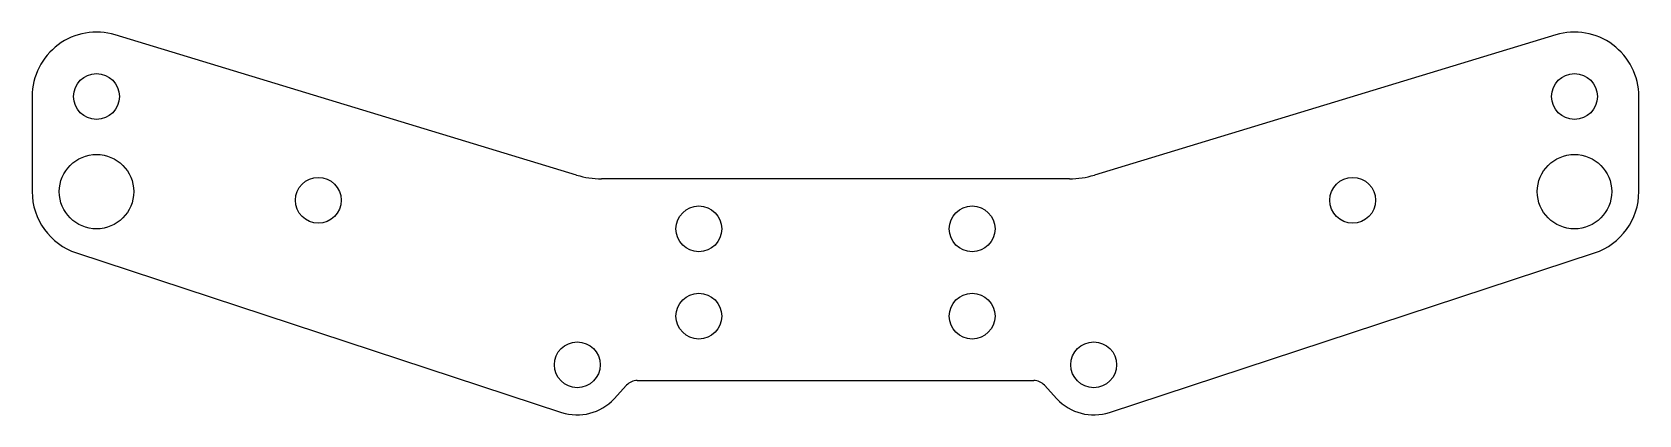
# Model space of a CAD drawing. Header units: millimetres. Extents: x -56 to 56, y 16 to 42.
import ezdxf

# ---------------------------------------------------------------- set-up
doc = ezdxf.new("R2010")
doc.units = ezdxf.units.MM
doc.layers.add('HOLE_THROUGH', color=1, linetype='Continuous')
doc.layers.add('OUTLINE', color=7, linetype='Continuous')

msp = doc.modelspace()

# ---------------------------------------------------------------- linework, layer by layer
at = {"layer": 'HOLE_THROUGH'}
for centre, radius in [((-51.65, 37.85), 1.6), ((51.65, 37.85), 1.6), ((-51.65, 31.2), 2.6), ((51.65, 31.2), 2.6), ((-36.15, 30.6), 1.6), ((36.15, 30.6), 1.6), ((-9.55, 28.6), 1.6), ((9.55, 28.6), 1.6), ((-9.55, 22.5), 1.6), ((9.55, 22.5), 1.6), ((-18.05, 19.1), 1.6), ((18.05, 19.1), 1.6)]:
    msp.add_circle(centre, radius, dxfattribs=at)
at = {"layer": 'OUTLINE'}
for p, q in [((-18.092752, 32.359049), (-50.342012, 42.155713)), ((50.342012, 42.155713), (18.092752, 32.359049)), ((-56.15, 37.85), (-56.15, 31.2)), ((56.15, 31.2), (56.15, 37.85)), ((16.348769, 32.1), (-16.348769, 32.1)), ((-53.055532, 26.925134), (-19.143192, 15.775104)), ((19.143192, 15.775104), (53.055532, 26.925134)), ((-13.862725, 18), (13.862725, 18)), ((-15.480405, 16.72362), (-14.596895, 17.678966)), ((14.596895, 17.678966), (15.480405, 16.72362))]:
    msp.add_line(p, q, dxfattribs=at)
for centre, radius, start, end in [((-51.65, 37.85), 4.5, 73.10228582, 180), ((51.65, 37.85), 4.5, 0, 106.89771418), ((-16.348769, 38.1), 6, -106.89770412, -90), ((16.348769, 38.1), 6, -90, -73.10229588), ((-51.65, 31.2), 4.5, 180, -108.20033351), ((51.65, 31.2), 4.5, -71.79966649, 0), ((-13.862725, 17), 1, 90, 137.23711569), ((13.862725, 17), 1, 42.76288431, 90), ((-18.05, 19.1), 3.5, -108.20033928, -42.76287229), ((18.05, 19.1), 3.5, -137.23712771, -71.79966072)]:
    msp.add_arc(centre, radius, start, end, dxfattribs=at)

doc.saveas('drawing.dxf')
